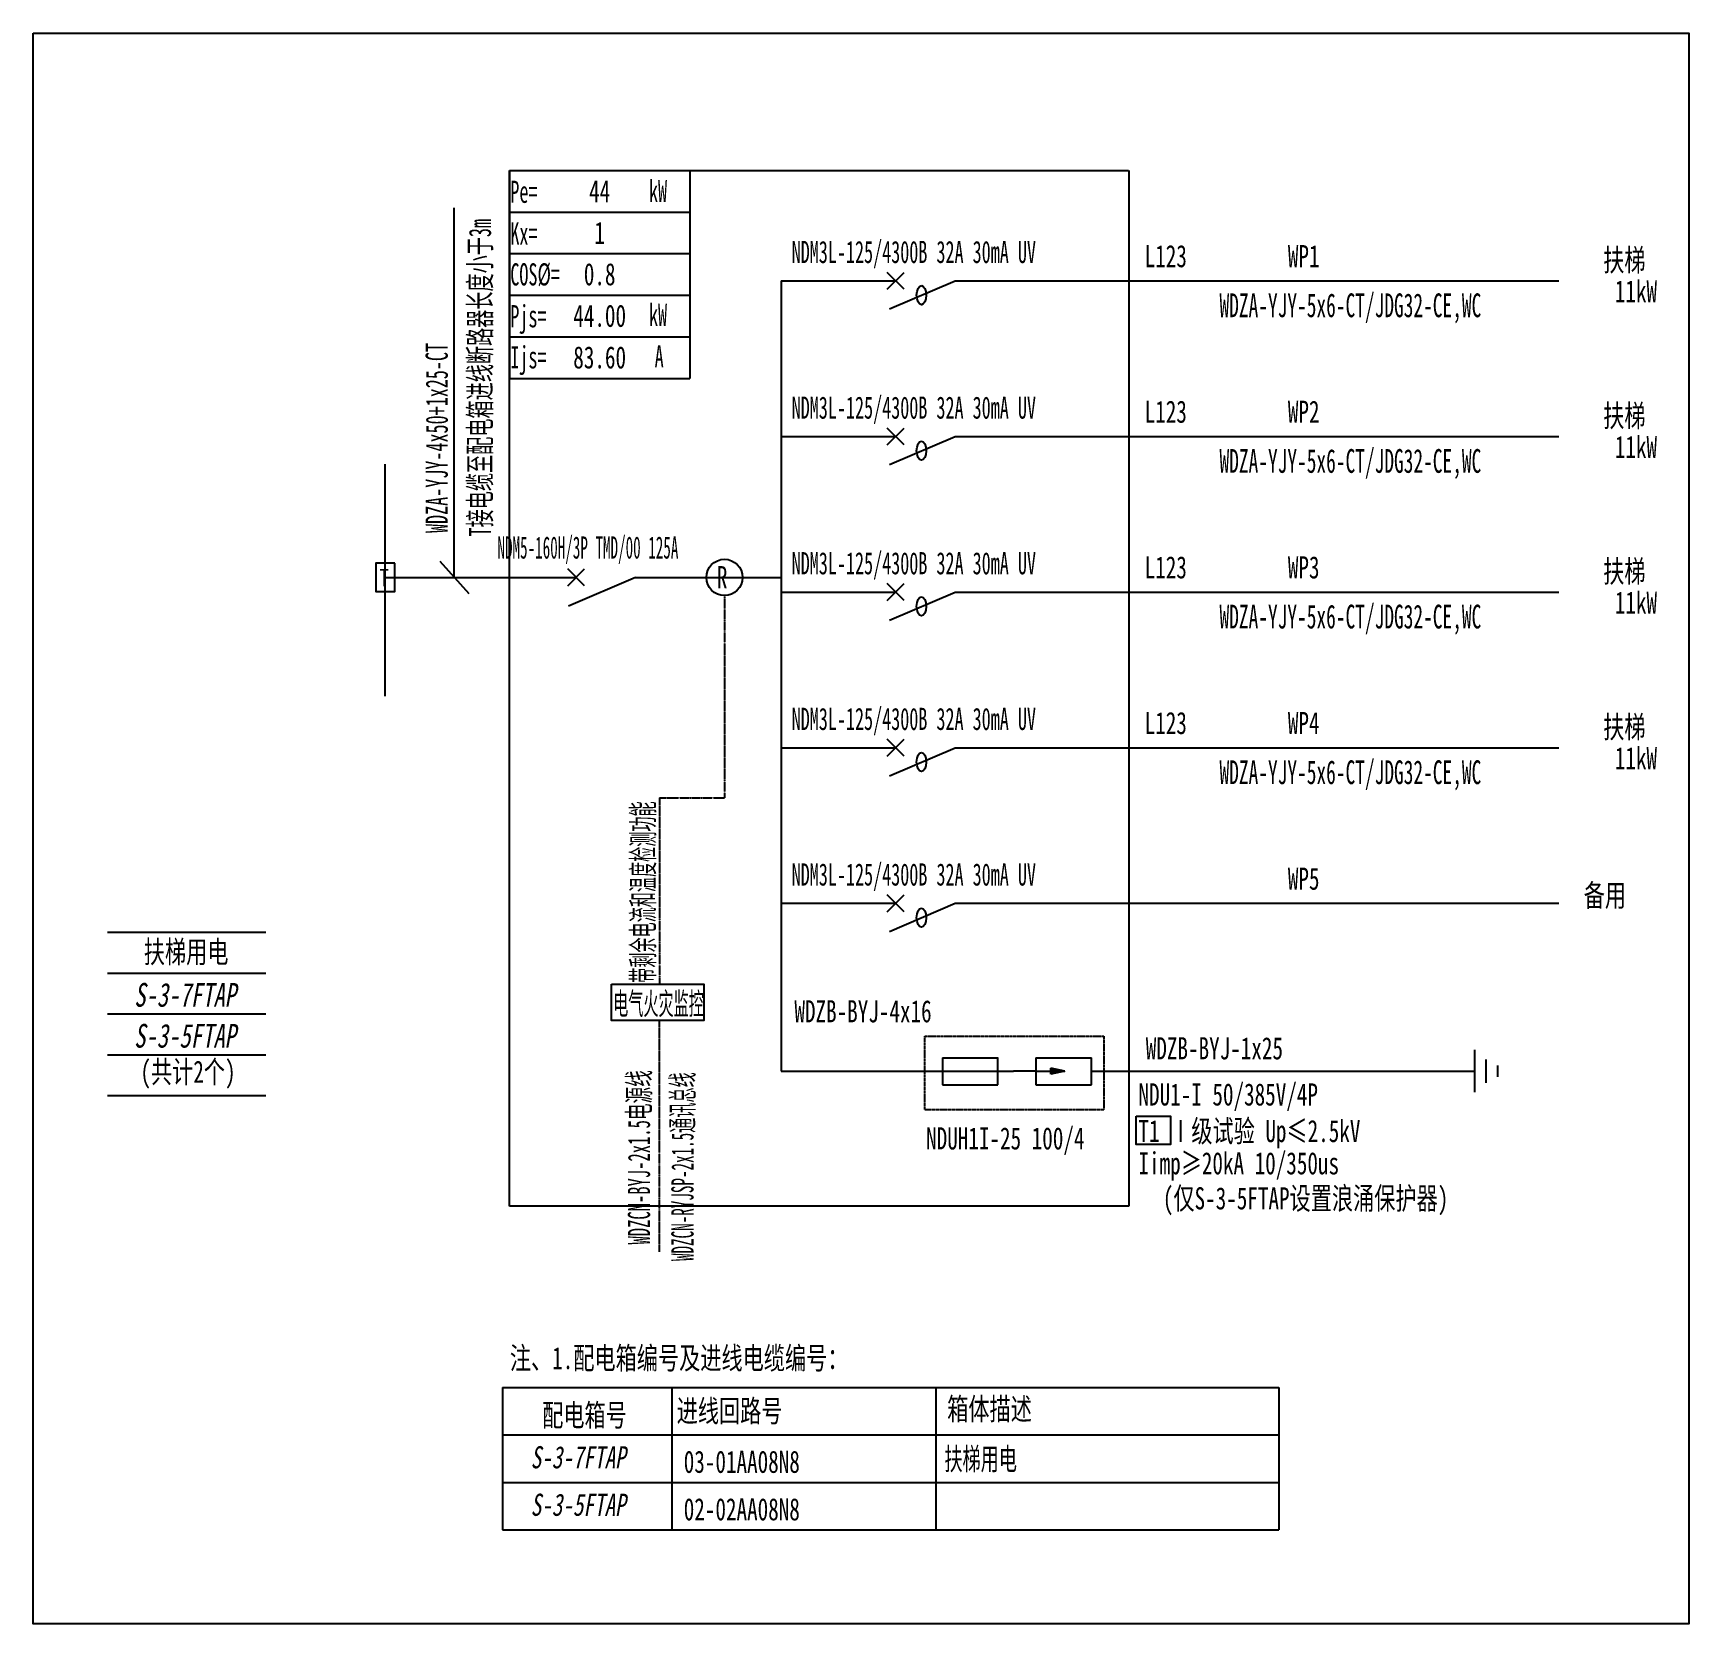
# Model space of a CAD drawing. Extents: x 307598 to 309964, y 303376 to 305650.
import ezdxf
from ezdxf.enums import TextEntityAlignment as Align

# ---------------------------------------------------------------- set-up
doc = ezdxf.new("R2010")
doc.units = 0
doc.header["$MEASUREMENT"] = 0
for name, pattern in [('DASHDOT', [1, 0.5, -0.25, 0, -0.25]), ('DASHED', [0.75, 0.5, -0.25]), ('DASHED2', [0.375, 0.25, -0.125])]:
    doc.linetypes.add(name, pattern=pattern)
for name, color, linetype in [('D_E_Eqpm(强电设备)', 100, 'Continuous'), ('D_E_Eqpm（强电设备）', 100, 'Continuous'), ('D_E_Text(强电文字)', 51, 'Continuous'), ('D_E_Text（强电文字）', 51, 'Continuous'), ('D_E_Wire(强电线缆)', 10, 'Continuous'), ('D_E_Wire（强电线缆）', 10, 'Continuous'), ('D_El_Eqpm（弱电设备）', 100, 'Continuous'), ('D_El_Text（弱电文字）', 51, 'Continuous'), ('D_T_TableDim（表格尺寸）', 255, 'Continuous'), ('DQ-漏电火灾', 80, 'Continuous'), ('DQ_Eqpm', 100, 'Continuous'), ('系统图', 220, 'Continuous')]:
    doc.layers.add(name, color=color, linetype=linetype)
doc.styles.add('$1$电气', font='', dxfattribs={"width": 0.7})
doc.styles.add('电气', font='', dxfattribs={"width": 0.7})
doc.styles.add('电气箱', font='simhei.ttf', dxfattribs={"width": 0.8, "oblique": 10})
doc.styles.get('$1$电气').set_extended_font_data('SimSun')
doc.styles.get('电气').set_extended_font_data('SimSun')

# ---------------------------------------------------------------- blocks, each defined once
blk = doc.blocks.new('T接箱')
at = {"layer": 'DQ_Eqpm'}
blk.add_lwpolyline([(313, 172), (73, 172), (73, -188), (313, -188)], close=True, dxfattribs=at)
at = {"layer": 'DQ_Eqpm', "color": 51, "style": '电气', "width": 0.8}
blk.add_text('T', height=220, dxfattribs=at).set_placement((120, -121))

msp = doc.modelspace()

# ---------------------------------------------------------------- linework, layer by layer
at = {"linetype": 'DASHED'}
for p, q in [((308278.7, 303972.7), (308278.7, 305453.1)), ((308278.7, 305453.1), (309164.1, 305453.1)), ((309164.1, 305453.1), (309164.1, 303972.7)), ((309164.1, 303972.7), (308278.7, 303972.7))]:
    msp.add_line(p, q, dxfattribs=at)
for p, q in [((307703.9, 304364.3), (307930.3, 304364.3)), ((307703.9, 304305.9), (307930.3, 304305.9)), ((307703.9, 304247.5), (307930.3, 304247.5)), ((307703.8, 304189.1), (307930.2, 304189.1)), ((307703.8, 304130.6), (307930.2, 304130.6))]:
    msp.add_line(p, q)
at = {"linetype": 'DASHED2'}
msp.add_lwpolyline([(308872.3, 304215.5), (309128, 304215.5), (309128, 304110.2), (308872.3, 304110.2)], close=True, dxfattribs=at)
at = {"layer": 'D_E_Eqpm(强电设备)', "color": 100}
for p, q in [((308818.5, 305283.5), (308842.5, 305307.5)), ((308842.5, 305283.5), (308818.5, 305307.5)), ((308818.5, 305283.5), (308842.5, 305307.5)), ((308842.5, 305283.5), (308818.5, 305307.5)), ((308821.7, 305255.3), (308915.4, 305295.5)), ((308818.5, 305061), (308842.5, 305085)), ((308842.5, 305061), (308818.5, 305085)), ((308818.5, 305061), (308842.5, 305085)), ((308842.5, 305061), (308818.5, 305085)), ((308821.7, 305032.9), (308915.4, 305073)), ((308361.8, 304859.5), (308385.9, 304883.5)), ((308385.9, 304859.5), (308361.8, 304883.5)), ((308458.7, 304871.5), (308362.9, 304830.4)), ((308818.5, 304838.5), (308842.5, 304862.5)), ((308842.5, 304838.5), (308818.5, 304862.5)), ((308818.5, 304838.5), (308842.5, 304862.5)), ((308842.5, 304838.5), (308818.5, 304862.5)), ((308821.7, 304810.4), (308915.4, 304850.5)), ((308818.5, 304616), (308842.5, 304640.1)), ((308842.5, 304616), (308818.5, 304640.1)), ((308818.5, 304616), (308842.5, 304640.1)), ((308842.5, 304616), (308818.5, 304640.1)), ((308821.7, 304587.9), (308915.4, 304628)), ((308818.5, 304393.6), (308842.5, 304417.6)), ((308842.5, 304393.6), (308818.5, 304417.6)), ((308818.5, 304393.6), (308842.5, 304417.6)), ((308842.5, 304393.6), (308818.5, 304417.6)), ((308821.7, 304365.4), (308915.4, 304405.6))]:
    msp.add_line(p, q, dxfattribs=at)
at = {"layer": 'D_E_Eqpm(强电设备)'}
for p, q in [((308897.3, 304184.8), (308976.9, 304184.8)), ((308897.3, 304184.8), (308897.3, 304146.3)), ((308976.6, 304146.3), (308976.6, 304184.8)), ((309030.9, 304184.8), (309110.5, 304184.8)), ((309030.9, 304184.8), (309030.9, 304146.3)), ((309110.3, 304146.3), (309110.3, 304184.8)), ((309030.9, 304165.6), (308998.8, 304165.6)), ((309030.9, 304165.6), (309072.2, 304165.6)), ((309072.2, 304165.6), (309052.2, 304169.7)), ((309052.2, 304161.5), (309052.2, 304169.7)), ((309072.2, 304165.6), (309052.2, 304161.5)), ((308897.3, 304146.3), (308976.6, 304146.3)), ((309030.9, 304146.3), (309110.3, 304146.3))]:
    msp.add_line(p, q, dxfattribs=at)
msp.add_solid([(309052.2, 304161.5), (309072.2, 304165.6), (309052.2, 304169.7)], dxfattribs=at)
at = {"layer": 'D_E_Eqpm（强电设备）'}
for centre in [(308867.4, 305274.9), (308867.4, 305052.5), (308867.4, 304830), (308867.4, 304607.5), (308867.4, 304385)]:
    msp.add_ellipse(centre, major_axis=(0, 13.7), ratio=0.500475, dxfattribs=at)
at = {"layer": 'D_E_Text（强电文字）'}
for p, q in [((308278.7, 305453.1), (308536.2, 305453.1)), ((308278.7, 305453.1), (308278.7, 305156)), ((308536.2, 305453.1), (308536.2, 305156)), ((308199.5, 304871.5), (308199.5, 305399.7)), ((308278.7, 305393.7), (308536.2, 305393.7)), ((308278.7, 305334.3), (308536.2, 305334.3)), ((308278.7, 305274.9), (308536.2, 305274.9)), ((308278.7, 305215.4), (308536.2, 305215.4)), ((308278.7, 305156), (308536.2, 305156)), ((308178.8, 304894.5), (308220.2, 304848.5)), ((307703.9, 304305.9), (307930.3, 304305.9)), ((307703.9, 304247.5), (307930.3, 304247.5)), ((307703.8, 304189.1), (307930.2, 304189.1)), ((307703.8, 304130.6), (307930.2, 304130.6))]:
    msp.add_line(p, q, dxfattribs=at)
msp.add_lwpolyline([(309174.2, 304101.3), (309223.4, 304101.3), (309223.4, 304060.8), (309174.2, 304060.8)], close=True, dxfattribs=at)
at = {"layer": 'D_E_Wire(强电线缆)', "color": 10}
for p, q in [((308666.8, 305295.5), (308830.5, 305295.5)), ((308666.8, 305295.5), (308830.5, 305295.5)), ((308915.4, 305295.5), (309778.4, 305295.5)), ((308666.8, 305073), (308830.5, 305073)), ((308666.8, 305073), (308830.5, 305073)), ((308915.4, 305073), (309778.4, 305073)), ((308666.8, 304850.5), (308830.5, 304850.5)), ((308666.8, 304850.5), (308830.5, 304850.5)), ((308915.4, 304850.5), (309778.4, 304850.5)), ((308666.8, 304628), (308830.5, 304628)), ((308666.8, 304628), (308830.5, 304628)), ((308915.4, 304628), (309778.4, 304628)), ((308666.8, 304405.6), (308830.5, 304405.6)), ((308666.8, 304405.6), (308830.5, 304405.6)), ((308915.4, 304405.6), (309778.4, 304405.6))]:
    msp.add_line(p, q, dxfattribs=at)
at = {"layer": 'D_E_Wire（强电线缆）'}
for p, q in [((308666.8, 305295.5), (308666.8, 304165.6)), ((308100.8, 304701.6), (308100.8, 305033.4)), ((308100.8, 304871.5), (308373.9, 304871.5)), ((308458.7, 304871.5), (308666.8, 304871.5)), ((309658.3, 304135.4), (309658.3, 304195.9)), ((308666.8, 304165.6), (308998.8, 304165.6)), ((309110.3, 304165.6), (309658.3, 304165.6)), ((309674.8, 304149.1), (309674.8, 304182.1)), ((309691.3, 304157.3), (309691.3, 304173.9))]:
    msp.add_line(p, q, dxfattribs=at)
at = {"layer": 'D_El_Eqpm（弱电设备）', "color": 3}
msp.add_line((308556.3, 304238.2), (308424.2, 304238.2), dxfattribs=at)
msp.add_lwpolyline([(308424.2, 304290), (308556.3, 304290), (308556.3, 304238.2), (308424.2, 304238.2)], close=True, dxfattribs=at)
at = {"layer": 'D_T_TableDim（表格尺寸）', "ltscale": 3.5}
for p, q in [((308268.4, 303713.6), (309378.4, 303713.6)), ((308268.4, 303713.6), (308268.4, 303509.8)), ((308510.4, 303713.6), (308510.4, 303509.8)), ((308887.8, 303713.6), (308887.8, 303509.8)), ((309378.4, 303713.6), (309378.4, 303509.8)), ((308268.4, 303645.7), (309378.4, 303645.7)), ((308268.4, 303645.7), (309378.4, 303645.7)), ((308268.4, 303577.7), (309378.4, 303577.7)), ((308268.4, 303509.8), (309378.4, 303509.8))]:
    msp.add_line(p, q, dxfattribs=at)
at = {"layer": 'DQ-漏电火灾', "linetype": 'DASHDOT', "ltscale": 0.5}
for p, q in [((308585.8, 304845.6), (308585.8, 304556.3)), ((308493.1, 304556.3), (308493.1, 304290)), ((308493.1, 304556.3), (308585.8, 304556.3)), ((308493.1, 303907.5), (308493.1, 304238.2))]:
    msp.add_line(p, q, dxfattribs=at)
at = {"layer": 'DQ-漏电火灾', "color": 3}
msp.add_circle((308585.8, 304871.5), 25.9, dxfattribs=at)
at = {"layer": '系统图', "ltscale": 9973.992009}
msp.add_lwpolyline([(307597.5, 305649.5), (309964.5, 305649.5), (309964.5, 303375.5), (307597.5, 303375.5)], close=True, dxfattribs=at)

# ---------------------------------------------------------------- block references
at = {"layer": 'D_E_Eqpm（强电设备）', "xscale": 0.1131854678957619, "yscale": 0.1131854678957619, "zscale": 0.1131854678957619}
msp.add_blockref('T接箱', (308079, 304872.4), dxfattribs=at)

# ---------------------------------------------------------------- texts
at = {"layer": 'D_E_Text(强电文字)', "color": 51, "style": '电气', "width": 0.6}
for p in [(309480.6, 305257.4), (309480.6, 305034.9), (309480.6, 304812.4), (309480.6, 304589.9)]:
    msp.add_text('WDZA-YJY-5x6-CT/JDG32-CE,WC', height=33.956, dxfattribs=at).set_placement(p, align=Align.MIDDLE)
at = {"layer": 'D_E_Text(强电文字)', "style": '电气', "width": 0.7}
for s, p in [('WDZB-BYJ-4x16', (308685.8, 304235.4)), ('WDZB-BYJ-1x25', (309188.1, 304182.5)), ('T1 Ⅰ级试验 Up≤2.5kV ', (309177.7, 304064.2)), ('Iimp≥20kA 10/350us', (309177.7, 304018.1))]:
    msp.add_text(s, height=31.692, dxfattribs=at).set_placement(p)
at = {"layer": 'D_E_Text(强电文字)', "color": 51, "true_color": 0xffff7f, "style": '电气', "width": 0.7}
msp.add_text('NDU1-I 50/385V/4P', height=31.692, dxfattribs=at).set_placement((309177.7, 304116.5))
at = {"layer": 'D_E_Text（强电文字）', "linetype": 'Continuous', "style": '电气', "width": 0.6}
for s, height, p in [('Pe=', 31.69, (308279.7, 305406.9)), ('kW', 31.69, (308477.9, 305408)), ('Kx=', 31.69, (308279.7, 305347.3)), ('COS%%C=', 31.69, (308279.7, 305288.8)), ('Pjs=', 31.69, (308279.7, 305229)), ('kW', 31.69, (308477.9, 305231)), ('Ijs=', 31.69, (308279.7, 305170.3)), ('A', 31.7, (308486, 305171.6))]:
    msp.add_text(s, height=height, dxfattribs=at).set_placement(p)
at = {"layer": 'D_E_Text（强电文字）', "style": '电气', "width": 0.6}
for s, p in [('T接电缆至配电箱进线断路器长度小于3m', (308252.1, 304930)), ('WDZA-YJY-4x50+1x25-CT', (308190.3, 304934.9))]:
    msp.add_text(s, height=31.692, rotation=90, dxfattribs=at).set_placement(p)
at = {"layer": 'D_E_Text（强电文字）'}
for s, height, style, width, p in [('NDM3L-125/4300B 32A 30mA UV', 31.692, '$1$电气', 0.6, (308856.5, 305334.1)), ('NDM3L-125/4300B 32A 30mA UV', 31.692, '$1$电气', 0.6, (308856.5, 305111.6)), ('NDM5-160H/3P TMD/00 125A', 31.692, '电气', 0.5, (308390.6, 304911.6)), ('NDM3L-125/4300B 32A 30mA UV', 31.692, '$1$电气', 0.6, (308856.5, 304889.1)), ('NDM3L-125/4300B 32A 30mA UV', 31.692, '$1$电气', 0.6, (308856.5, 304666.6)), ('NDM3L-125/4300B 32A 30mA UV', 31.692, '$1$电气', 0.6, (308856.5, 304444.2)), ('扶梯用电', 31.69, '电气', 0.7, (307816.2, 304336.7)), ('电气火灾监控', 31.69, '电气', 0.5, (308491.5, 304262.9)), ('(共计2个)', 31.69, '电气', 0.7, (307818.9, 304162.9))]:
    msp.add_text(s, height=height, dxfattribs=dict(at, style=style, width=width)).set_placement(p, align=Align.MIDDLE)
at = {"layer": 'D_E_Text（强电文字）', "style": '电气'}
for s, height, width, p in [('L123', 31.69, 0.7, (309186.5, 305314.9)), ('WP1', 31.69, 0.7, (309391.2, 305314.9)), ('L123', 31.69, 0.7, (309186.5, 305092.5)), ('WP2', 31.69, 0.7, (309391.2, 305092.5)), ('L123', 31.69, 0.7, (309186.5, 304870)), ('WP3', 31.69, 0.7, (309391.2, 304870)), ('L123', 31.69, 0.7, (309186.5, 304647.5)), ('WP4', 31.69, 0.7, (309391.2, 304647.5)), ('WP5', 31.69, 0.7, (309391.2, 304425)), ('(仅S-3-5FTAP设置浪涌保护器)', 31.692, 0.7, (309212.5, 303968)), ('注、1.配电箱编号及进线电缆编号：', 31.692, 0.7, (308279, 303739.6)), ('配电箱号', 31.69, 0.7, (308325.2, 303658)), ('进线回路号', 31.69, 0.7, (308517.5, 303664.1)), ('箱体描述', 31.69, 0.7, (308904.2, 303666.9)), ('扶梯用电', 31.69, 0.6, (308900.2, 303595.5))]:
    msp.add_text(s, height=height, dxfattribs=dict(at, width=width)).set_placement(p)
at = {"layer": 'D_E_Text（强电文字）', "style": '电气', "width": 0.7}
for s, p in [('扶梯', (309902.5, 305309.3)), ('11kW', (309919, 305264.6)), ('扶梯', (309902.5, 305086.8)), ('11kW', (309919, 305042.1)), ('扶梯', (309902.5, 304864.3)), ('11kW', (309919, 304819.6)), ('扶梯', (309902.5, 304641.8)), ('11kW', (309919, 304597.2)), ('备用', (309874.7, 304401.1))]:
    msp.add_text(s, height=31.69, dxfattribs=at).set_placement(p, align=Align.RIGHT)
at = {"layer": 'D_E_Text（强电文字）', "style": '电气箱', "oblique": 10, "width": 0.7}
for s, height, p in [('S-3-7FTAP', 33.96, (307814.8, 304274.7)), ('S-3-5FTAP', 33.96, (307814.7, 304216.2)), ('S-3-7FTAP', 31.69, (308376.7, 303613.7)), ('S-3-5FTAP', 31.69, (308376.7, 303545.8))]:
    msp.add_text(s, height=height, dxfattribs=at).set_placement(p, align=Align.MIDDLE)
at = {"layer": 'D_E_Text（强电文字）', "color": 51, "true_color": 0xffff7f, "style": '电气', "width": 0.7}
msp.add_text('NDUH1I-25 100/4', height=31.692, dxfattribs=at).set_placement((308874.1, 304053.7))
at = {"layer": 'D_E_Text（强电文字）', "color": 1, "style": '电气', "width": 0.7}
for s, p in [('03-01AA08N8', (308527.6, 303591.4)), ('02-02AA08N8', (308527.6, 303523.5))]:
    msp.add_text(s, height=31.692, dxfattribs=at).set_placement(p)
at = {"layer": 'D_E_Text（强电文字）', "width": 257.473, "attachment_point": 5, "style": '电气'}
for s, insert, char_height in [('44', (308407.4, 305423.4), 31.69), ('1', (308407.4, 305364), 31.7), ('0.8', (308407.4, 305304.6), 31.69), ('{\\C200;44.00}', (308407.4, 305245.2), 31.692), ('{\\C200;83.60}', (308407.4, 305185.7), 31.692)]:
    msp.add_mtext(s, dxfattribs=dict(at, insert=insert, char_height=char_height))
at = {"layer": 'D_El_Text（弱电文字）', "color": 1, "style": '电气', "width": 0.5}
msp.add_text('带剩余电流和温度检测功能', height=31.692, rotation=90, dxfattribs=at).set_placement((308485.1, 304291.9))
at = {"layer": 'D_El_Text（弱电文字）', "style": '电气'}
for s, width, p in [('WDZCN-BYJ-2x1.5电源线', 0.55, (308479.4, 303917.8)), ('WDZCN-RYJSP-2x1.5通讯总线', 0.5, (308541.6, 303894.2))]:
    msp.add_text(s, height=31.692, rotation=90, dxfattribs=dict(at, width=width)).set_placement(p)
at = {"layer": 'DQ-漏电火灾', "color": 50, "style": '电气', "width": 0.7}
msp.add_text('R', height=31.7, dxfattribs=at).set_placement((308574.9, 304856))

doc.saveas('drawing.dxf')
